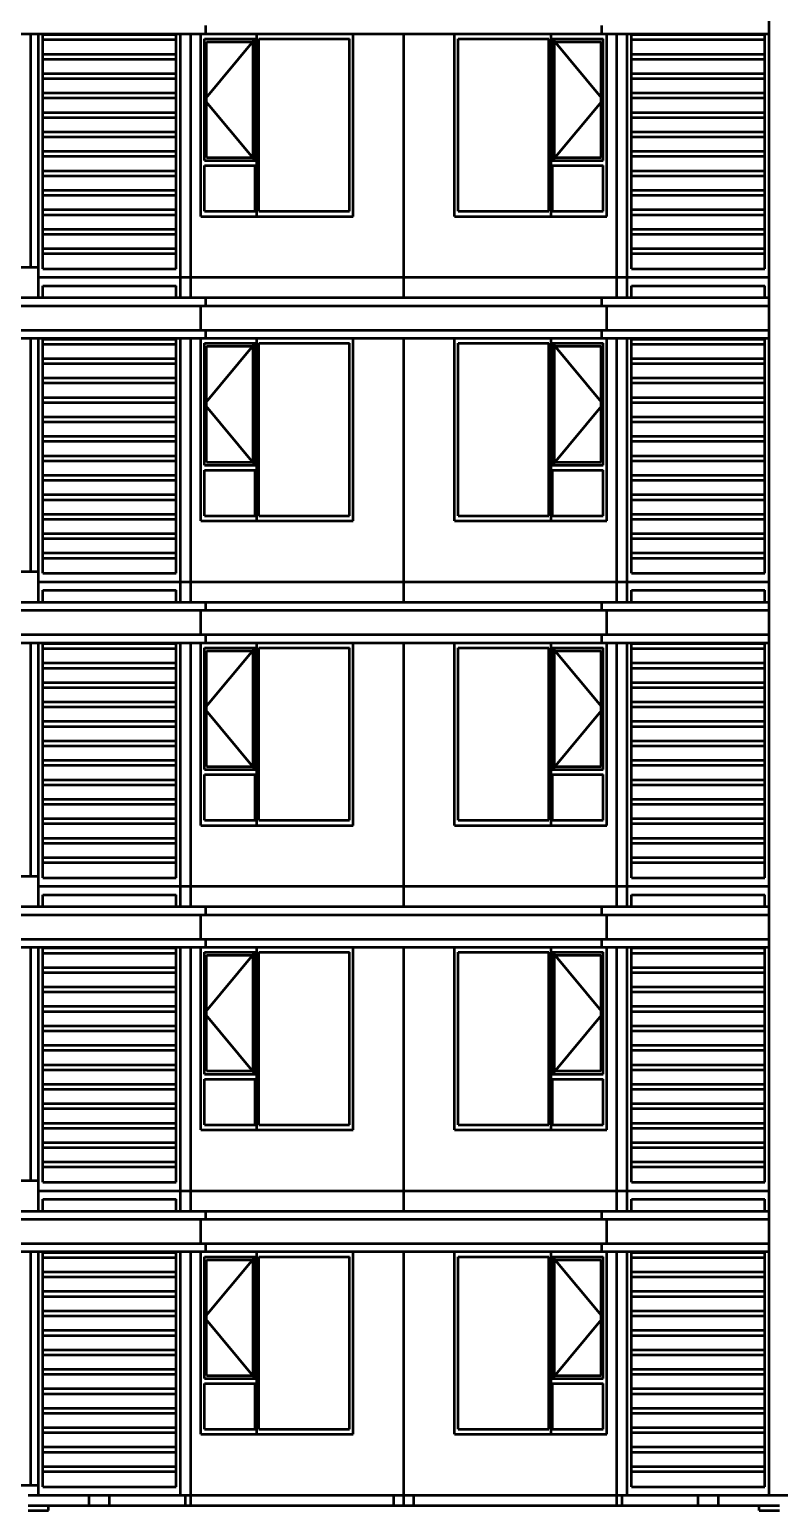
# Model space of a CAD drawing. Header units: millimetres. Extents: x 342 to 54742, y 308 to 27758.
# Drawn here: x 10755 to 18142, y 308 to 14898 of the extents above; entities that cross this region are included whole.
import ezdxf

# ---------------------------------------------------------------- set-up
doc = ezdxf.new("R2010")
doc.units = ezdxf.units.MM
doc.layers.add('AE-ELEV-3', color=252, linetype='Continuous')
doc.layers.add('AE-ELEV-4', color=251, linetype='Continuous')

msp = doc.modelspace()

# ---------------------------------------------------------------- linework, layer by layer
at = {"layer": 'AE-ELEV-3', "color": 252, "linetype": 'Continuous', "lineweight": 50}
for p, q in [((18042, 458), (18042, 21558)), ((12492, 14858), (12492, 14938)), ((16392, 14858), (16392, 14938)), ((5442, 14858), (12492, 14858)), ((10767, 12558), (10767, 14858)), ((10842, 12558), (10842, 14858)), ((12242, 12458), (12242, 14858)), ((12342, 12458), (12342, 14858)), ((12442, 13058), (12442, 14858)), ((12492, 14858), (16392, 14858)), ((12992, 13058), (12992, 14858)), ((13942, 13058), (13942, 14858)), ((14442, 12458), (14442, 14858)), ((14442, 13058), (14442, 14858)), ((14942, 13058), (14942, 14858)), ((15892, 13058), (15892, 14858)), ((16392, 14858), (18042, 14858)), ((16442, 13058), (16442, 14858)), ((16542, 12458), (16542, 14858)), ((16642, 12458), (16642, 14858)), ((12442, 13058), (13942, 13058)), ((14442, 12458), (14442, 13058)), ((14942, 13058), (16442, 13058)), ((5442, 12558), (10842, 12558)), ((10767, 12558), (10842, 12558)), ((10842, 12258), (10842, 12558)), ((12242, 12258), (12242, 12458)), ((12242, 12458), (12342, 12458)), ((12242, 12458), (12342, 12458)), ((12342, 12258), (12342, 12458)), ((12342, 12458), (14442, 12458)), ((12342, 12458), (14442, 12458)), ((14442, 12258), (14442, 12458)), ((14442, 12258), (14442, 12458)), ((14442, 12458), (16542, 12458)), ((14442, 12458), (16542, 12458)), ((16542, 12258), (16542, 12458)), ((16542, 12458), (16642, 12458)), ((16542, 12458), (16642, 12458)), ((16642, 12258), (16642, 12458)), ((5442, 12258), (12492, 12258)), ((12492, 12178), (12492, 12258)), ((12492, 12258), (16392, 12258)), ((16392, 12178), (16392, 12258)), ((16392, 12258), (18042, 12258)), ((5442, 12178), (12492, 12178)), ((12442, 11938), (12442, 12178)), ((12492, 12178), (16392, 12178)), ((16392, 12178), (18042, 12178)), ((16442, 11938), (16442, 12178)), ((5442, 11938), (12492, 11938)), ((5442, 11858), (12492, 11858)), ((10767, 9558), (10767, 11858)), ((10842, 9558), (10842, 11858)), ((12242, 9458), (12242, 11858)), ((12342, 9458), (12342, 11858)), ((12442, 10058), (12442, 11858)), ((12492, 11858), (12492, 11938)), ((12492, 11938), (16392, 11938)), ((12492, 11858), (16392, 11858)), ((12992, 10058), (12992, 11858)), ((13942, 10058), (13942, 11858)), ((14442, 9458), (14442, 11858)), ((14442, 10058), (14442, 11858)), ((14942, 10058), (14942, 11858)), ((15892, 10058), (15892, 11858)), ((16392, 11858), (16392, 11938)), ((16392, 11938), (18042, 11938)), ((16392, 11858), (18042, 11858)), ((16442, 10058), (16442, 11858)), ((16542, 9458), (16542, 11858)), ((16642, 9458), (16642, 11858)), ((12442, 10058), (13942, 10058)), ((14442, 9458), (14442, 10058)), ((14942, 10058), (16442, 10058)), ((5442, 9558), (10842, 9558)), ((10767, 9558), (10842, 9558)), ((10842, 9258), (10842, 9558)), ((12242, 9258), (12242, 9458)), ((12242, 9458), (12342, 9458)), ((12242, 9458), (12342, 9458)), ((12342, 9258), (12342, 9458)), ((12342, 9458), (14442, 9458)), ((12342, 9458), (14442, 9458)), ((14442, 9258), (14442, 9458)), ((14442, 9258), (14442, 9458)), ((14442, 9458), (16542, 9458)), ((14442, 9458), (16542, 9458)), ((16542, 9258), (16542, 9458)), ((16542, 9458), (16642, 9458)), ((16542, 9458), (16642, 9458)), ((16642, 9258), (16642, 9458)), ((5442, 9258), (12492, 9258)), ((12492, 9178), (12492, 9258)), ((12492, 9258), (16392, 9258)), ((16392, 9178), (16392, 9258)), ((16392, 9258), (18042, 9258)), ((5442, 9178), (12492, 9178)), ((12442, 8938), (12442, 9178)), ((12492, 9178), (16392, 9178)), ((16392, 9178), (18042, 9178)), ((16442, 8938), (16442, 9178)), ((5442, 8938), (12492, 8938)), ((12492, 8858), (12492, 8938)), ((12492, 8938), (16392, 8938)), ((16392, 8858), (16392, 8938)), ((16392, 8938), (18042, 8938)), ((5442, 8858), (12492, 8858)), ((10767, 6558), (10767, 8858)), ((10842, 6558), (10842, 8858)), ((12242, 6458), (12242, 8858)), ((12342, 6458), (12342, 8858)), ((12442, 7058), (12442, 8858)), ((12492, 8858), (16392, 8858)), ((12992, 7058), (12992, 8858)), ((13942, 7058), (13942, 8858)), ((14442, 6458), (14442, 8858)), ((14442, 7058), (14442, 8858)), ((14942, 7058), (14942, 8858)), ((15892, 7058), (15892, 8858)), ((16392, 8858), (18042, 8858)), ((16442, 7058), (16442, 8858)), ((16542, 6458), (16542, 8858)), ((16642, 6458), (16642, 8858)), ((12442, 7058), (13942, 7058)), ((14442, 6458), (14442, 7058)), ((14942, 7058), (16442, 7058)), ((5442, 6558), (10842, 6558)), ((10767, 6558), (10842, 6558)), ((10842, 6258), (10842, 6558)), ((12242, 6258), (12242, 6458)), ((12242, 6458), (12342, 6458)), ((12242, 6458), (12342, 6458)), ((12342, 6258), (12342, 6458)), ((12342, 6458), (14442, 6458)), ((12342, 6458), (14442, 6458)), ((14442, 6258), (14442, 6458)), ((14442, 6258), (14442, 6458)), ((14442, 6458), (16542, 6458)), ((14442, 6458), (16542, 6458)), ((16542, 6258), (16542, 6458)), ((16542, 6458), (16642, 6458)), ((16542, 6458), (16642, 6458)), ((16642, 6258), (16642, 6458)), ((5442, 6258), (12492, 6258)), ((5442, 6178), (12492, 6178)), ((12442, 5938), (12442, 6178)), ((12492, 6178), (12492, 6258)), ((12492, 6258), (16392, 6258)), ((12492, 6178), (16392, 6178)), ((16392, 6178), (16392, 6258)), ((16392, 6258), (18042, 6258)), ((16392, 6178), (18042, 6178)), ((16442, 5938), (16442, 6178)), ((5442, 5938), (12492, 5938)), ((5442, 5858), (12492, 5858)), ((10767, 3558), (10767, 5858)), ((10842, 3558), (10842, 5858)), ((12242, 3458), (12242, 5858)), ((12342, 3458), (12342, 5858)), ((12442, 4058), (12442, 5858)), ((12492, 5858), (12492, 5938)), ((12492, 5938), (16392, 5938)), ((12492, 5858), (16392, 5858)), ((12992, 4058), (12992, 5858)), ((13942, 4058), (13942, 5858)), ((14442, 3458), (14442, 5858)), ((14442, 4058), (14442, 5858)), ((14942, 4058), (14942, 5858)), ((15892, 4058), (15892, 5858)), ((16392, 5858), (16392, 5938)), ((16392, 5938), (18042, 5938)), ((16392, 5858), (18042, 5858)), ((16442, 4058), (16442, 5858)), ((16542, 3458), (16542, 5858)), ((16642, 3458), (16642, 5858)), ((12442, 4058), (13942, 4058)), ((14442, 3458), (14442, 4058)), ((14942, 4058), (16442, 4058)), ((5442, 3558), (10842, 3558)), ((10767, 3558), (10842, 3558)), ((10842, 3258), (10842, 3558)), ((12242, 3258), (12242, 3458)), ((12242, 3458), (12342, 3458)), ((12242, 3458), (12342, 3458)), ((12342, 3258), (12342, 3458)), ((12342, 3458), (14442, 3458)), ((12342, 3458), (14442, 3458)), ((14442, 3258), (14442, 3458)), ((14442, 3258), (14442, 3458)), ((14442, 3458), (16542, 3458)), ((14442, 3458), (16542, 3458)), ((16542, 3258), (16542, 3458)), ((16542, 3458), (16642, 3458)), ((16542, 3458), (16642, 3458)), ((16642, 3258), (16642, 3458)), ((5442, 3258), (12492, 3258)), ((12492, 3178), (12492, 3258)), ((12492, 3258), (16392, 3258)), ((16392, 3178), (16392, 3258)), ((16392, 3258), (18042, 3258)), ((5442, 3178), (12492, 3178)), ((12442, 2938), (12442, 3178)), ((12492, 3178), (16392, 3178)), ((16392, 3178), (18042, 3178)), ((16442, 2938), (16442, 3178)), ((5442, 2938), (12492, 2938)), ((12492, 2858), (12492, 2938)), ((12492, 2938), (16392, 2938)), ((16392, 2858), (16392, 2938)), ((16392, 2938), (18042, 2938)), ((5442, 2858), (12492, 2858)), ((10767, 558), (10767, 2858)), ((10842, 558), (10842, 2858)), ((12242, 458), (12242, 2858)), ((12342, 458), (12342, 2858)), ((12442, 1058), (12442, 2858)), ((12492, 2858), (16392, 2858)), ((12992, 1058), (12992, 2858)), ((13942, 1058), (13942, 2858)), ((14442, 458), (14442, 2858)), ((14442, 1058), (14442, 2858)), ((14942, 1058), (14942, 2858)), ((15892, 1058), (15892, 2858)), ((16392, 2858), (18042, 2858)), ((16442, 1058), (16442, 2858)), ((16542, 458), (16542, 2858)), ((16642, 458), (16642, 2858)), ((12442, 1058), (13942, 1058)), ((14442, 458), (14442, 1058)), ((14942, 1058), (16442, 1058)), ((5442, 558), (10842, 558)), ((10742, 458), (10842, 458)), ((10767, 558), (10842, 558)), ((10842, 458), (10842, 558)), ((11342, 358), (11342, 458)), ((11542, 358), (11542, 458)), ((12242, 458), (12342, 458)), ((12292, 358), (12292, 458)), ((12342, 358), (12342, 458)), ((12342, 458), (14442, 458)), ((14342, 358), (14342, 458)), ((14442, 358), (14442, 458)), ((14442, 458), (16542, 458)), ((14542, 358), (14542, 458)), ((16542, 358), (16542, 458)), ((16542, 458), (16642, 458)), ((16592, 358), (16592, 458)), ((17342, 358), (17342, 458)), ((17542, 358), (17542, 458)), ((18042, 458), (18942, 458)), ((10742, 358), (11342, 358)), ((10742, 308), (10942, 308)), ((10942, 308), (10942, 358)), ((11342, 358), (11542, 358)), ((11542, 358), (12292, 358)), ((12292, 358), (12342, 358)), ((12342, 358), (14342, 358)), ((14342, 358), (14442, 358)), ((14442, 358), (14542, 358)), ((14542, 358), (16542, 358)), ((16542, 358), (16592, 358)), ((16592, 358), (17342, 358)), ((17342, 358), (17542, 358)), ((17542, 358), (18142, 358)), ((17942, 308), (17942, 358)), ((17942, 308), (18142, 308))]:
    msp.add_line(p, q, dxfattribs=at)
at = {"layer": 'AE-ELEV-4', "color": 251, "linetype": 'Continuous', "lineweight": 50}
for p, q in [((10886, 12542), (10886, 14858)), ((10886, 14800), (10886, 14850)), ((10886, 14800), (10886, 14850)), ((10886, 14850), (12198, 14850)), ((10886, 14850), (12198, 14850)), ((10886, 14800), (12198, 14800)), ((10886, 14800), (12198, 14800)), ((12198, 12542), (12198, 14858)), ((12198, 14800), (12198, 14850)), ((12198, 14800), (12198, 14850)), ((12478, 13608), (12478, 14808)), ((12478, 13608), (12478, 14808)), ((12478, 14808), (12978, 14808)), ((12478, 14808), (12978, 14808)), ((12478, 14208), (12978, 14808)), ((12499, 13638), (12499, 14778)), ((12499, 14778), (12956, 14778)), ((12956, 13638), (12956, 14778)), ((12978, 13608), (12978, 14808)), ((12978, 13608), (12978, 14808)), ((12978, 13608), (12978, 14808)), ((12978, 13608), (12978, 14808)), ((13014, 13108), (13014, 14808)), ((13014, 14808), (13906, 14808)), ((13906, 13108), (13906, 14808)), ((14978, 13108), (14978, 14808)), ((14978, 14808), (15871, 14808)), ((15871, 13108), (15871, 14808)), ((15906, 13608), (15906, 14808)), ((15906, 13608), (15906, 14808)), ((15906, 13608), (15906, 14808)), ((15906, 13608), (15906, 14808)), ((15906, 14808), (16406, 14808)), ((15906, 14808), (16406, 14808)), ((16406, 14208), (15906, 14808)), ((15928, 13638), (15928, 14778)), ((15928, 14778), (16385, 14778)), ((16385, 13638), (16385, 14778)), ((16406, 13608), (16406, 14808)), ((16406, 13608), (16406, 14808)), ((16686, 12542), (16686, 14858)), ((16686, 14800), (16686, 14850)), ((16686, 14800), (16686, 14850)), ((16686, 14850), (17998, 14850)), ((16686, 14850), (17998, 14850)), ((16686, 14800), (17998, 14800)), ((16686, 14800), (17998, 14800)), ((17998, 12542), (17998, 14858)), ((17998, 14800), (17998, 14850)), ((17998, 14800), (17998, 14850)), ((10886, 14608), (10886, 14658)), ((10886, 14658), (12198, 14658)), ((10886, 14608), (12198, 14608)), ((12198, 14608), (12198, 14658)), ((16686, 14608), (16686, 14658)), ((16686, 14658), (17998, 14658)), ((16686, 14608), (17998, 14608)), ((17998, 14608), (17998, 14658)), ((10886, 14417), (10886, 14467)), ((10886, 14467), (12198, 14467)), ((12198, 14417), (12198, 14467)), ((16686, 14417), (16686, 14467)), ((16686, 14467), (17998, 14467)), ((17998, 14417), (17998, 14467)), ((10886, 14417), (12198, 14417)), ((16686, 14417), (17998, 14417)), ((10886, 14225), (10886, 14275)), ((10886, 14275), (12198, 14275)), ((10886, 14225), (12198, 14225)), ((12198, 14225), (12198, 14275)), ((12978, 13608), (12478, 14208)), ((15906, 13608), (16406, 14208)), ((16686, 14225), (16686, 14275)), ((16686, 14275), (17998, 14275)), ((16686, 14225), (17998, 14225)), ((17998, 14225), (17998, 14275)), ((10886, 14033), (10886, 14083)), ((10886, 14083), (12198, 14083)), ((10886, 14033), (12198, 14033)), ((12198, 14033), (12198, 14083)), ((16686, 14033), (16686, 14083)), ((16686, 14083), (17998, 14083)), ((16686, 14033), (17998, 14033)), ((17998, 14033), (17998, 14083)), ((10886, 13842), (10886, 13892)), ((10886, 13892), (12198, 13892)), ((12198, 13842), (12198, 13892)), ((16686, 13842), (16686, 13892)), ((16686, 13892), (17998, 13892)), ((17998, 13842), (17998, 13892)), ((10886, 13842), (12198, 13842)), ((16686, 13842), (17998, 13842)), ((10886, 13650), (10886, 13700)), ((10886, 13700), (12198, 13700)), ((10886, 13650), (12198, 13650)), ((12198, 13650), (12198, 13700)), ((12478, 13608), (12978, 13608)), ((12478, 13608), (12978, 13608)), ((12499, 13638), (12956, 13638)), ((15906, 13608), (16406, 13608)), ((15906, 13608), (16406, 13608)), ((15928, 13638), (16385, 13638)), ((16686, 13650), (16686, 13700)), ((16686, 13700), (17998, 13700)), ((16686, 13650), (17998, 13650)), ((17998, 13650), (17998, 13700)), ((10886, 13458), (10886, 13508)), ((10886, 13508), (12198, 13508)), ((10886, 13458), (12198, 13458)), ((12198, 13458), (12198, 13508)), ((12478, 13108), (12478, 13558)), ((12478, 13558), (12978, 13558)), ((12978, 13108), (12978, 13558)), ((15906, 13108), (15906, 13558)), ((15906, 13558), (16406, 13558)), ((16406, 13108), (16406, 13558)), ((16686, 13458), (16686, 13508)), ((16686, 13508), (17998, 13508)), ((16686, 13458), (17998, 13458)), ((17998, 13458), (17998, 13508)), ((10886, 13267), (10886, 13317)), ((10886, 13317), (12198, 13317)), ((12198, 13267), (12198, 13317)), ((16686, 13267), (16686, 13317)), ((16686, 13317), (17998, 13317)), ((17998, 13267), (17998, 13317)), ((10886, 13267), (12198, 13267)), ((16686, 13267), (17998, 13267)), ((10886, 13075), (10886, 13125)), ((10886, 13125), (12198, 13125)), ((10886, 13075), (12198, 13075)), ((12198, 13075), (12198, 13125)), ((12478, 13108), (12978, 13108)), ((13014, 13108), (13906, 13108)), ((14978, 13108), (15871, 13108)), ((15906, 13108), (16406, 13108)), ((16686, 13075), (16686, 13125)), ((16686, 13125), (17998, 13125)), ((16686, 13075), (17998, 13075)), ((17998, 13075), (17998, 13125)), ((10886, 12883), (10886, 12933)), ((10886, 12933), (12198, 12933)), ((10886, 12883), (12198, 12883)), ((12198, 12883), (12198, 12933)), ((16686, 12883), (16686, 12933)), ((16686, 12933), (17998, 12933)), ((16686, 12883), (17998, 12883)), ((17998, 12883), (17998, 12933)), ((10886, 12692), (10886, 12742)), ((10886, 12742), (12198, 12742)), ((12198, 12692), (12198, 12742)), ((16686, 12692), (16686, 12742)), ((16686, 12742), (17998, 12742)), ((17998, 12692), (17998, 12742)), ((10886, 12692), (12198, 12692)), ((16686, 12692), (17998, 12692)), ((10842, 12458), (12242, 12458)), ((10842, 12458), (12242, 12458)), ((10842, 12458), (12242, 12458)), ((10842, 12458), (12242, 12458)), ((10886, 12542), (12198, 12542)), ((16642, 12458), (18042, 12458)), ((16642, 12458), (18042, 12458)), ((16642, 12458), (18042, 12458)), ((16642, 12458), (18042, 12458)), ((16686, 12542), (17998, 12542)), ((10886, 12258), (10886, 12375)), ((10886, 12375), (12198, 12375)), ((12198, 12258), (12198, 12375)), ((16686, 12258), (16686, 12375)), ((16686, 12375), (17998, 12375)), ((17998, 12258), (17998, 12375)), ((10886, 9542), (10886, 11858)), ((10886, 11800), (10886, 11850)), ((10886, 11800), (10886, 11850)), ((10886, 11850), (12198, 11850)), ((10886, 11850), (12198, 11850)), ((12198, 9542), (12198, 11858)), ((12198, 11800), (12198, 11850)), ((12198, 11800), (12198, 11850)), ((16686, 9542), (16686, 11858)), ((16686, 11800), (16686, 11850)), ((16686, 11800), (16686, 11850)), ((16686, 11850), (17998, 11850)), ((16686, 11850), (17998, 11850)), ((17998, 9542), (17998, 11858)), ((17998, 11800), (17998, 11850)), ((17998, 11800), (17998, 11850)), ((10886, 11800), (12198, 11800)), ((10886, 11800), (12198, 11800)), ((12478, 10608), (12478, 11808)), ((12478, 10608), (12478, 11808)), ((12478, 11808), (12978, 11808)), ((12478, 11808), (12978, 11808)), ((12478, 11208), (12978, 11808)), ((12499, 10638), (12499, 11778)), ((12499, 11778), (12956, 11778)), ((12956, 10638), (12956, 11778)), ((12978, 10608), (12978, 11808)), ((12978, 10608), (12978, 11808)), ((12978, 10608), (12978, 11808)), ((12978, 10608), (12978, 11808)), ((13014, 10108), (13014, 11808)), ((13014, 11808), (13906, 11808)), ((13906, 10108), (13906, 11808)), ((14978, 10108), (14978, 11808)), ((14978, 11808), (15871, 11808)), ((15871, 10108), (15871, 11808)), ((15906, 10608), (15906, 11808)), ((15906, 10608), (15906, 11808)), ((15906, 10608), (15906, 11808)), ((15906, 10608), (15906, 11808)), ((15906, 11808), (16406, 11808)), ((15906, 11808), (16406, 11808)), ((16406, 11208), (15906, 11808)), ((15928, 10638), (15928, 11778)), ((15928, 11778), (16385, 11778)), ((16385, 10638), (16385, 11778)), ((16406, 10608), (16406, 11808)), ((16406, 10608), (16406, 11808)), ((16686, 11800), (17998, 11800)), ((16686, 11800), (17998, 11800)), ((10886, 11608), (10886, 11658)), ((10886, 11658), (12198, 11658)), ((10886, 11608), (12198, 11608)), ((12198, 11608), (12198, 11658)), ((16686, 11608), (16686, 11658)), ((16686, 11658), (17998, 11658)), ((16686, 11608), (17998, 11608)), ((17998, 11608), (17998, 11658)), ((10886, 11417), (10886, 11467)), ((10886, 11467), (12198, 11467)), ((10886, 11417), (12198, 11417)), ((12198, 11417), (12198, 11467)), ((16686, 11417), (16686, 11467)), ((16686, 11467), (17998, 11467)), ((16686, 11417), (17998, 11417)), ((17998, 11417), (17998, 11467)), ((10886, 11225), (10886, 11275)), ((10886, 11275), (12198, 11275)), ((12198, 11225), (12198, 11275)), ((16686, 11225), (16686, 11275)), ((16686, 11275), (17998, 11275)), ((17998, 11225), (17998, 11275)), ((10886, 11225), (12198, 11225)), ((12978, 10608), (12478, 11208)), ((15906, 10608), (16406, 11208)), ((16686, 11225), (17998, 11225)), ((10886, 11033), (10886, 11083)), ((10886, 11083), (12198, 11083)), ((10886, 11033), (12198, 11033)), ((12198, 11033), (12198, 11083)), ((16686, 11033), (16686, 11083)), ((16686, 11083), (17998, 11083)), ((16686, 11033), (17998, 11033)), ((17998, 11033), (17998, 11083)), ((10886, 10842), (10886, 10892)), ((10886, 10892), (12198, 10892)), ((10886, 10842), (12198, 10842)), ((12198, 10842), (12198, 10892)), ((16686, 10842), (16686, 10892)), ((16686, 10892), (17998, 10892)), ((16686, 10842), (17998, 10842)), ((17998, 10842), (17998, 10892)), ((10886, 10650), (10886, 10700)), ((10886, 10700), (12198, 10700)), ((12198, 10650), (12198, 10700)), ((16686, 10650), (16686, 10700)), ((16686, 10700), (17998, 10700)), ((17998, 10650), (17998, 10700)), ((10886, 10650), (12198, 10650)), ((10886, 10458), (10886, 10508)), ((10886, 10508), (12198, 10508)), ((12198, 10458), (12198, 10508)), ((12478, 10608), (12978, 10608)), ((12478, 10608), (12978, 10608)), ((12478, 10108), (12478, 10558)), ((12478, 10558), (12978, 10558)), ((12499, 10638), (12956, 10638)), ((12978, 10108), (12978, 10558)), ((15906, 10608), (16406, 10608)), ((15906, 10608), (16406, 10608)), ((15906, 10108), (15906, 10558)), ((15906, 10558), (16406, 10558)), ((15928, 10638), (16385, 10638)), ((16406, 10108), (16406, 10558)), ((16686, 10650), (17998, 10650)), ((16686, 10458), (16686, 10508)), ((16686, 10508), (17998, 10508)), ((17998, 10458), (17998, 10508)), ((10886, 10458), (12198, 10458)), ((16686, 10458), (17998, 10458)), ((10886, 10267), (10886, 10317)), ((10886, 10317), (12198, 10317)), ((10886, 10267), (12198, 10267)), ((12198, 10267), (12198, 10317)), ((16686, 10267), (16686, 10317)), ((16686, 10317), (17998, 10317)), ((16686, 10267), (17998, 10267)), ((17998, 10267), (17998, 10317)), ((10886, 10075), (10886, 10125)), ((10886, 10125), (12198, 10125)), ((10886, 10075), (12198, 10075)), ((12198, 10075), (12198, 10125)), ((12478, 10108), (12978, 10108)), ((13014, 10108), (13906, 10108)), ((14978, 10108), (15871, 10108)), ((15906, 10108), (16406, 10108)), ((16686, 10075), (16686, 10125)), ((16686, 10125), (17998, 10125)), ((16686, 10075), (17998, 10075)), ((17998, 10075), (17998, 10125)), ((10886, 9883), (10886, 9933)), ((10886, 9933), (12198, 9933)), ((12198, 9883), (12198, 9933)), ((16686, 9883), (16686, 9933)), ((16686, 9933), (17998, 9933)), ((17998, 9883), (17998, 9933)), ((10886, 9883), (12198, 9883)), ((16686, 9883), (17998, 9883)), ((10886, 9692), (10886, 9742)), ((10886, 9742), (12198, 9742)), ((10886, 9692), (12198, 9692)), ((12198, 9692), (12198, 9742)), ((16686, 9692), (16686, 9742)), ((16686, 9742), (17998, 9742)), ((16686, 9692), (17998, 9692)), ((17998, 9692), (17998, 9742)), ((10886, 9542), (12198, 9542)), ((16686, 9542), (17998, 9542)), ((10842, 9458), (12242, 9458)), ((10842, 9458), (12242, 9458)), ((10842, 9458), (12242, 9458)), ((10842, 9458), (12242, 9458)), ((10886, 9258), (10886, 9375)), ((10886, 9375), (12198, 9375)), ((12198, 9258), (12198, 9375)), ((16642, 9458), (18042, 9458)), ((16642, 9458), (18042, 9458)), ((16642, 9458), (18042, 9458)), ((16642, 9458), (18042, 9458)), ((16686, 9258), (16686, 9375)), ((16686, 9375), (17998, 9375)), ((17998, 9258), (17998, 9375)), ((10886, 6542), (10886, 8858)), ((10886, 8800), (10886, 8850)), ((10886, 8800), (10886, 8850)), ((10886, 8850), (12198, 8850)), ((10886, 8850), (12198, 8850)), ((10886, 8800), (12198, 8800)), ((10886, 8800), (12198, 8800)), ((12198, 6542), (12198, 8858)), ((12198, 8800), (12198, 8850)), ((12198, 8800), (12198, 8850)), ((12478, 7608), (12478, 8808)), ((12478, 7608), (12478, 8808)), ((12478, 8808), (12978, 8808)), ((12478, 8808), (12978, 8808)), ((12478, 8208), (12978, 8808)), ((12499, 7638), (12499, 8778)), ((12499, 8778), (12956, 8778)), ((12956, 7638), (12956, 8778)), ((12978, 7608), (12978, 8808)), ((12978, 7608), (12978, 8808)), ((12978, 7608), (12978, 8808)), ((12978, 7608), (12978, 8808)), ((13014, 7108), (13014, 8808)), ((13014, 8808), (13906, 8808)), ((13906, 7108), (13906, 8808)), ((14978, 7108), (14978, 8808)), ((14978, 8808), (15871, 8808)), ((15871, 7108), (15871, 8808)), ((15906, 7608), (15906, 8808)), ((15906, 7608), (15906, 8808)), ((15906, 7608), (15906, 8808)), ((15906, 7608), (15906, 8808)), ((15906, 8808), (16406, 8808)), ((15906, 8808), (16406, 8808)), ((16406, 8208), (15906, 8808)), ((15928, 7638), (15928, 8778)), ((15928, 8778), (16385, 8778)), ((16385, 7638), (16385, 8778)), ((16406, 7608), (16406, 8808)), ((16406, 7608), (16406, 8808)), ((16686, 6542), (16686, 8858)), ((16686, 8800), (16686, 8850)), ((16686, 8800), (16686, 8850)), ((16686, 8850), (17998, 8850)), ((16686, 8850), (17998, 8850)), ((16686, 8800), (17998, 8800)), ((16686, 8800), (17998, 8800)), ((17998, 6542), (17998, 8858)), ((17998, 8800), (17998, 8850)), ((17998, 8800), (17998, 8850)), ((10886, 8608), (10886, 8658)), ((10886, 8658), (12198, 8658)), ((10886, 8608), (12198, 8608)), ((12198, 8608), (12198, 8658)), ((16686, 8608), (16686, 8658)), ((16686, 8658), (17998, 8658)), ((16686, 8608), (17998, 8608)), ((17998, 8608), (17998, 8658)), ((10886, 8417), (10886, 8467)), ((10886, 8467), (12198, 8467)), ((12198, 8417), (12198, 8467)), ((16686, 8417), (16686, 8467)), ((16686, 8467), (17998, 8467)), ((17998, 8417), (17998, 8467)), ((10886, 8417), (12198, 8417)), ((16686, 8417), (17998, 8417)), ((10886, 8225), (10886, 8275)), ((10886, 8275), (12198, 8275)), ((10886, 8225), (12198, 8225)), ((12198, 8225), (12198, 8275)), ((12978, 7608), (12478, 8208)), ((15906, 7608), (16406, 8208)), ((16686, 8225), (16686, 8275)), ((16686, 8275), (17998, 8275)), ((16686, 8225), (17998, 8225)), ((17998, 8225), (17998, 8275)), ((10886, 8033), (10886, 8083)), ((10886, 8083), (12198, 8083)), ((10886, 8033), (12198, 8033)), ((12198, 8033), (12198, 8083)), ((16686, 8033), (16686, 8083)), ((16686, 8083), (17998, 8083)), ((16686, 8033), (17998, 8033)), ((17998, 8033), (17998, 8083)), ((10886, 7842), (10886, 7892)), ((10886, 7892), (12198, 7892)), ((12198, 7842), (12198, 7892)), ((16686, 7842), (16686, 7892)), ((16686, 7892), (17998, 7892)), ((17998, 7842), (17998, 7892)), ((10886, 7842), (12198, 7842)), ((16686, 7842), (17998, 7842)), ((10886, 7650), (10886, 7700)), ((10886, 7700), (12198, 7700)), ((10886, 7650), (12198, 7650)), ((12198, 7650), (12198, 7700)), ((12478, 7608), (12978, 7608)), ((12478, 7608), (12978, 7608)), ((12499, 7638), (12956, 7638)), ((15906, 7608), (16406, 7608)), ((15906, 7608), (16406, 7608)), ((15928, 7638), (16385, 7638)), ((16686, 7650), (16686, 7700)), ((16686, 7700), (17998, 7700)), ((16686, 7650), (17998, 7650)), ((17998, 7650), (17998, 7700)), ((10886, 7458), (10886, 7508)), ((10886, 7508), (12198, 7508)), ((10886, 7458), (12198, 7458)), ((12198, 7458), (12198, 7508)), ((12478, 7108), (12478, 7558)), ((12478, 7558), (12978, 7558)), ((12978, 7108), (12978, 7558)), ((15906, 7108), (15906, 7558)), ((15906, 7558), (16406, 7558)), ((16406, 7108), (16406, 7558)), ((16686, 7458), (16686, 7508)), ((16686, 7508), (17998, 7508)), ((16686, 7458), (17998, 7458)), ((17998, 7458), (17998, 7508)), ((10886, 7267), (10886, 7317)), ((10886, 7317), (12198, 7317)), ((12198, 7267), (12198, 7317)), ((16686, 7267), (16686, 7317)), ((16686, 7317), (17998, 7317)), ((17998, 7267), (17998, 7317)), ((10886, 7267), (12198, 7267)), ((16686, 7267), (17998, 7267)), ((10886, 7075), (10886, 7125)), ((10886, 7125), (12198, 7125)), ((10886, 7075), (12198, 7075)), ((12198, 7075), (12198, 7125)), ((12478, 7108), (12978, 7108)), ((13014, 7108), (13906, 7108)), ((14978, 7108), (15871, 7108)), ((15906, 7108), (16406, 7108)), ((16686, 7075), (16686, 7125)), ((16686, 7125), (17998, 7125)), ((16686, 7075), (17998, 7075)), ((17998, 7075), (17998, 7125)), ((10886, 6883), (10886, 6933)), ((10886, 6933), (12198, 6933)), ((10886, 6883), (12198, 6883)), ((12198, 6883), (12198, 6933)), ((16686, 6883), (16686, 6933)), ((16686, 6933), (17998, 6933)), ((16686, 6883), (17998, 6883)), ((17998, 6883), (17998, 6933)), ((10886, 6692), (10886, 6742)), ((10886, 6742), (12198, 6742)), ((12198, 6692), (12198, 6742)), ((16686, 6692), (16686, 6742)), ((16686, 6742), (17998, 6742)), ((17998, 6692), (17998, 6742)), ((10886, 6692), (12198, 6692)), ((16686, 6692), (17998, 6692)), ((10842, 6458), (12242, 6458)), ((10842, 6458), (12242, 6458)), ((10842, 6458), (12242, 6458)), ((10842, 6458), (12242, 6458)), ((10886, 6542), (12198, 6542)), ((16642, 6458), (18042, 6458)), ((16642, 6458), (18042, 6458)), ((16642, 6458), (18042, 6458)), ((16642, 6458), (18042, 6458)), ((16686, 6542), (17998, 6542)), ((10886, 6258), (10886, 6375)), ((10886, 6375), (12198, 6375)), ((12198, 6258), (12198, 6375)), ((16686, 6258), (16686, 6375)), ((16686, 6375), (17998, 6375)), ((17998, 6258), (17998, 6375)), ((10886, 3542), (10886, 5858)), ((10886, 5800), (10886, 5850)), ((10886, 5800), (10886, 5850)), ((10886, 5850), (12198, 5850)), ((10886, 5850), (12198, 5850)), ((12198, 3542), (12198, 5858)), ((12198, 5800), (12198, 5850)), ((12198, 5800), (12198, 5850)), ((16686, 3542), (16686, 5858)), ((16686, 5800), (16686, 5850)), ((16686, 5800), (16686, 5850)), ((16686, 5850), (17998, 5850)), ((16686, 5850), (17998, 5850)), ((17998, 3542), (17998, 5858)), ((17998, 5800), (17998, 5850)), ((17998, 5800), (17998, 5850)), ((10886, 5800), (12198, 5800)), ((10886, 5800), (12198, 5800)), ((12478, 4608), (12478, 5808)), ((12478, 4608), (12478, 5808)), ((12478, 5808), (12978, 5808)), ((12478, 5808), (12978, 5808)), ((12478, 5208), (12978, 5808)), ((12499, 4638), (12499, 5778)), ((12499, 5778), (12956, 5778)), ((12956, 4638), (12956, 5778)), ((12978, 4608), (12978, 5808)), ((12978, 4608), (12978, 5808)), ((12978, 4608), (12978, 5808)), ((12978, 4608), (12978, 5808)), ((13014, 4108), (13014, 5808)), ((13014, 5808), (13906, 5808)), ((13906, 4108), (13906, 5808)), ((14978, 4108), (14978, 5808)), ((14978, 5808), (15871, 5808)), ((15871, 4108), (15871, 5808)), ((15906, 4608), (15906, 5808)), ((15906, 4608), (15906, 5808)), ((15906, 4608), (15906, 5808)), ((15906, 4608), (15906, 5808)), ((15906, 5808), (16406, 5808)), ((15906, 5808), (16406, 5808)), ((16406, 5208), (15906, 5808)), ((15928, 4638), (15928, 5778)), ((15928, 5778), (16385, 5778)), ((16385, 4638), (16385, 5778)), ((16406, 4608), (16406, 5808)), ((16406, 4608), (16406, 5808)), ((16686, 5800), (17998, 5800)), ((16686, 5800), (17998, 5800)), ((10886, 5608), (10886, 5658)), ((10886, 5658), (12198, 5658)), ((10886, 5608), (12198, 5608)), ((12198, 5608), (12198, 5658)), ((16686, 5608), (16686, 5658)), ((16686, 5658), (17998, 5658)), ((16686, 5608), (17998, 5608)), ((17998, 5608), (17998, 5658)), ((10886, 5417), (10886, 5467)), ((10886, 5467), (12198, 5467)), ((10886, 5417), (12198, 5417)), ((12198, 5417), (12198, 5467)), ((16686, 5417), (16686, 5467)), ((16686, 5467), (17998, 5467)), ((16686, 5417), (17998, 5417)), ((17998, 5417), (17998, 5467)), ((10886, 5225), (10886, 5275)), ((10886, 5275), (12198, 5275)), ((12198, 5225), (12198, 5275)), ((16686, 5225), (16686, 5275)), ((16686, 5275), (17998, 5275)), ((17998, 5225), (17998, 5275)), ((10886, 5225), (12198, 5225)), ((12978, 4608), (12478, 5208)), ((15906, 4608), (16406, 5208)), ((16686, 5225), (17998, 5225)), ((10886, 5033), (10886, 5083)), ((10886, 5083), (12198, 5083)), ((10886, 5033), (12198, 5033)), ((12198, 5033), (12198, 5083)), ((16686, 5033), (16686, 5083)), ((16686, 5083), (17998, 5083)), ((16686, 5033), (17998, 5033)), ((17998, 5033), (17998, 5083)), ((10886, 4842), (10886, 4892)), ((10886, 4892), (12198, 4892)), ((10886, 4842), (12198, 4842)), ((12198, 4842), (12198, 4892)), ((16686, 4842), (16686, 4892)), ((16686, 4892), (17998, 4892)), ((16686, 4842), (17998, 4842)), ((17998, 4842), (17998, 4892)), ((10886, 4650), (10886, 4700)), ((10886, 4700), (12198, 4700)), ((12198, 4650), (12198, 4700)), ((16686, 4650), (16686, 4700)), ((16686, 4700), (17998, 4700)), ((17998, 4650), (17998, 4700)), ((10886, 4650), (12198, 4650)), ((12478, 4608), (12978, 4608)), ((12478, 4608), (12978, 4608)), ((12478, 4108), (12478, 4558)), ((12478, 4558), (12978, 4558)), ((12499, 4638), (12956, 4638)), ((12978, 4108), (12978, 4558)), ((15906, 4608), (16406, 4608)), ((15906, 4608), (16406, 4608)), ((15906, 4108), (15906, 4558)), ((15906, 4558), (16406, 4558)), ((15928, 4638), (16385, 4638)), ((16406, 4108), (16406, 4558)), ((16686, 4650), (17998, 4650)), ((10886, 4458), (10886, 4508)), ((10886, 4508), (12198, 4508)), ((10886, 4458), (12198, 4458)), ((12198, 4458), (12198, 4508)), ((16686, 4458), (16686, 4508)), ((16686, 4508), (17998, 4508)), ((16686, 4458), (17998, 4458)), ((17998, 4458), (17998, 4508)), ((10886, 4267), (10886, 4317)), ((10886, 4317), (12198, 4317)), ((10886, 4267), (12198, 4267)), ((12198, 4267), (12198, 4317)), ((16686, 4267), (16686, 4317)), ((16686, 4317), (17998, 4317)), ((16686, 4267), (17998, 4267)), ((17998, 4267), (17998, 4317)), ((10886, 4075), (10886, 4125)), ((10886, 4125), (12198, 4125)), ((12198, 4075), (12198, 4125)), ((12478, 4108), (12978, 4108)), ((13014, 4108), (13906, 4108)), ((14978, 4108), (15871, 4108)), ((15906, 4108), (16406, 4108)), ((16686, 4075), (16686, 4125)), ((16686, 4125), (17998, 4125)), ((17998, 4075), (17998, 4125)), ((10886, 4075), (12198, 4075)), ((16686, 4075), (17998, 4075)), ((10886, 3883), (10886, 3933)), ((10886, 3933), (12198, 3933)), ((10886, 3883), (12198, 3883)), ((12198, 3883), (12198, 3933)), ((16686, 3883), (16686, 3933)), ((16686, 3933), (17998, 3933)), ((16686, 3883), (17998, 3883)), ((17998, 3883), (17998, 3933)), ((10886, 3692), (10886, 3742)), ((10886, 3742), (12198, 3742)), ((10886, 3692), (12198, 3692)), ((12198, 3692), (12198, 3742)), ((16686, 3692), (16686, 3742)), ((16686, 3742), (17998, 3742)), ((16686, 3692), (17998, 3692)), ((17998, 3692), (17998, 3742)), ((10886, 3542), (12198, 3542)), ((16686, 3542), (17998, 3542)), ((10842, 3458), (12242, 3458)), ((10842, 3458), (12242, 3458)), ((10842, 3458), (12242, 3458)), ((10842, 3458), (12242, 3458)), ((10886, 3258), (10886, 3375)), ((10886, 3375), (12198, 3375)), ((12198, 3258), (12198, 3375)), ((16642, 3458), (18042, 3458)), ((16642, 3458), (18042, 3458)), ((16642, 3458), (18042, 3458)), ((16642, 3458), (18042, 3458)), ((16686, 3258), (16686, 3375)), ((16686, 3375), (17998, 3375)), ((17998, 3258), (17998, 3375)), ((10886, 542), (10886, 2858)), ((10886, 2800), (10886, 2850)), ((10886, 2800), (10886, 2850)), ((10886, 2850), (12198, 2850)), ((10886, 2850), (12198, 2850)), ((10886, 2800), (12198, 2800)), ((10886, 2800), (12198, 2800)), ((12198, 542), (12198, 2858)), ((12198, 2800), (12198, 2850)), ((12198, 2800), (12198, 2850)), ((12478, 1608), (12478, 2808)), ((12478, 1608), (12478, 2808)), ((12478, 2808), (12978, 2808)), ((12478, 2808), (12978, 2808)), ((12478, 2208), (12978, 2808)), ((12499, 1638), (12499, 2778)), ((12499, 2778), (12956, 2778)), ((12956, 1638), (12956, 2778)), ((12978, 1608), (12978, 2808)), ((12978, 1608), (12978, 2808)), ((12978, 1608), (12978, 2808)), ((12978, 1608), (12978, 2808)), ((13014, 1108), (13014, 2808)), ((13014, 2808), (13906, 2808)), ((13906, 1108), (13906, 2808)), ((14978, 1108), (14978, 2808)), ((14978, 2808), (15871, 2808)), ((15871, 1108), (15871, 2808)), ((15906, 1608), (15906, 2808)), ((15906, 1608), (15906, 2808)), ((15906, 1608), (15906, 2808)), ((15906, 1608), (15906, 2808)), ((15906, 2808), (16406, 2808)), ((15906, 2808), (16406, 2808)), ((16406, 2208), (15906, 2808)), ((15928, 1638), (15928, 2778)), ((15928, 2778), (16385, 2778)), ((16385, 1638), (16385, 2778)), ((16406, 1608), (16406, 2808)), ((16406, 1608), (16406, 2808)), ((16686, 542), (16686, 2858)), ((16686, 2800), (16686, 2850)), ((16686, 2800), (16686, 2850)), ((16686, 2850), (17998, 2850)), ((16686, 2850), (17998, 2850)), ((16686, 2800), (17998, 2800)), ((16686, 2800), (17998, 2800)), ((17998, 542), (17998, 2858)), ((17998, 2800), (17998, 2850)), ((17998, 2800), (17998, 2850)), ((10886, 2608), (10886, 2658)), ((10886, 2658), (12198, 2658)), ((12198, 2608), (12198, 2658)), ((16686, 2608), (16686, 2658)), ((16686, 2658), (17998, 2658)), ((17998, 2608), (17998, 2658)), ((10886, 2608), (12198, 2608)), ((16686, 2608), (17998, 2608)), ((10886, 2417), (10886, 2467)), ((10886, 2467), (12198, 2467)), ((10886, 2417), (12198, 2417)), ((12198, 2417), (12198, 2467)), ((16686, 2417), (16686, 2467)), ((16686, 2467), (17998, 2467)), ((16686, 2417), (17998, 2417)), ((17998, 2417), (17998, 2467)), ((10886, 2225), (10886, 2275)), ((10886, 2275), (12198, 2275)), ((10886, 2225), (12198, 2225)), ((12198, 2225), (12198, 2275)), ((12978, 1608), (12478, 2208)), ((15906, 1608), (16406, 2208)), ((16686, 2225), (16686, 2275)), ((16686, 2275), (17998, 2275)), ((16686, 2225), (17998, 2225)), ((17998, 2225), (17998, 2275)), ((10886, 2033), (10886, 2083)), ((10886, 2083), (12198, 2083)), ((12198, 2033), (12198, 2083)), ((16686, 2033), (16686, 2083)), ((16686, 2083), (17998, 2083)), ((17998, 2033), (17998, 2083)), ((10886, 2033), (12198, 2033)), ((16686, 2033), (17998, 2033)), ((10886, 1842), (10886, 1892)), ((10886, 1892), (12198, 1892)), ((10886, 1842), (12198, 1842)), ((12198, 1842), (12198, 1892)), ((16686, 1842), (16686, 1892)), ((16686, 1892), (17998, 1892)), ((16686, 1842), (17998, 1842)), ((17998, 1842), (17998, 1892)), ((10886, 1650), (10886, 1700)), ((10886, 1700), (12198, 1700)), ((10886, 1650), (12198, 1650)), ((12198, 1650), (12198, 1700)), ((12478, 1608), (12978, 1608)), ((12478, 1608), (12978, 1608)), ((12499, 1638), (12956, 1638)), ((15906, 1608), (16406, 1608)), ((15906, 1608), (16406, 1608)), ((15928, 1638), (16385, 1638)), ((16686, 1650), (16686, 1700)), ((16686, 1700), (17998, 1700)), ((16686, 1650), (17998, 1650)), ((17998, 1650), (17998, 1700)), ((10886, 1458), (10886, 1508)), ((10886, 1508), (12198, 1508)), ((12198, 1458), (12198, 1508)), ((12478, 1108), (12478, 1558)), ((12478, 1558), (12978, 1558)), ((12978, 1108), (12978, 1558)), ((15906, 1108), (15906, 1558)), ((15906, 1558), (16406, 1558)), ((16406, 1108), (16406, 1558)), ((16686, 1458), (16686, 1508)), ((16686, 1508), (17998, 1508)), ((17998, 1458), (17998, 1508)), ((10886, 1458), (12198, 1458)), ((10886, 1267), (10886, 1317)), ((10886, 1317), (12198, 1317)), ((12198, 1267), (12198, 1317)), ((16686, 1458), (17998, 1458)), ((16686, 1267), (16686, 1317)), ((16686, 1317), (17998, 1317)), ((17998, 1267), (17998, 1317)), ((10886, 1267), (12198, 1267)), ((16686, 1267), (17998, 1267)), ((10886, 1075), (10886, 1125)), ((10886, 1125), (12198, 1125)), ((10886, 1075), (12198, 1075)), ((12198, 1075), (12198, 1125)), ((12478, 1108), (12978, 1108)), ((13014, 1108), (13906, 1108)), ((14978, 1108), (15871, 1108)), ((15906, 1108), (16406, 1108)), ((16686, 1075), (16686, 1125)), ((16686, 1125), (17998, 1125)), ((16686, 1075), (17998, 1075)), ((17998, 1075), (17998, 1125)), ((10886, 883), (10886, 933)), ((10886, 933), (12198, 933)), ((10886, 883), (12198, 883)), ((12198, 883), (12198, 933)), ((16686, 883), (16686, 933)), ((16686, 933), (17998, 933)), ((16686, 883), (17998, 883)), ((17998, 883), (17998, 933)), ((10886, 692), (10886, 742)), ((10886, 742), (12198, 742)), ((12198, 692), (12198, 742)), ((16686, 692), (16686, 742)), ((16686, 742), (17998, 742)), ((17998, 692), (17998, 742)), ((10886, 692), (12198, 692)), ((16686, 692), (17998, 692)), ((10842, 458), (12242, 458)), ((10842, 458), (12242, 458)), ((10886, 542), (12198, 542)), ((16642, 458), (18042, 458)), ((16642, 458), (18042, 458)), ((16686, 542), (17998, 542))]:
    msp.add_line(p, q, dxfattribs=at)

doc.saveas('drawing.dxf')
